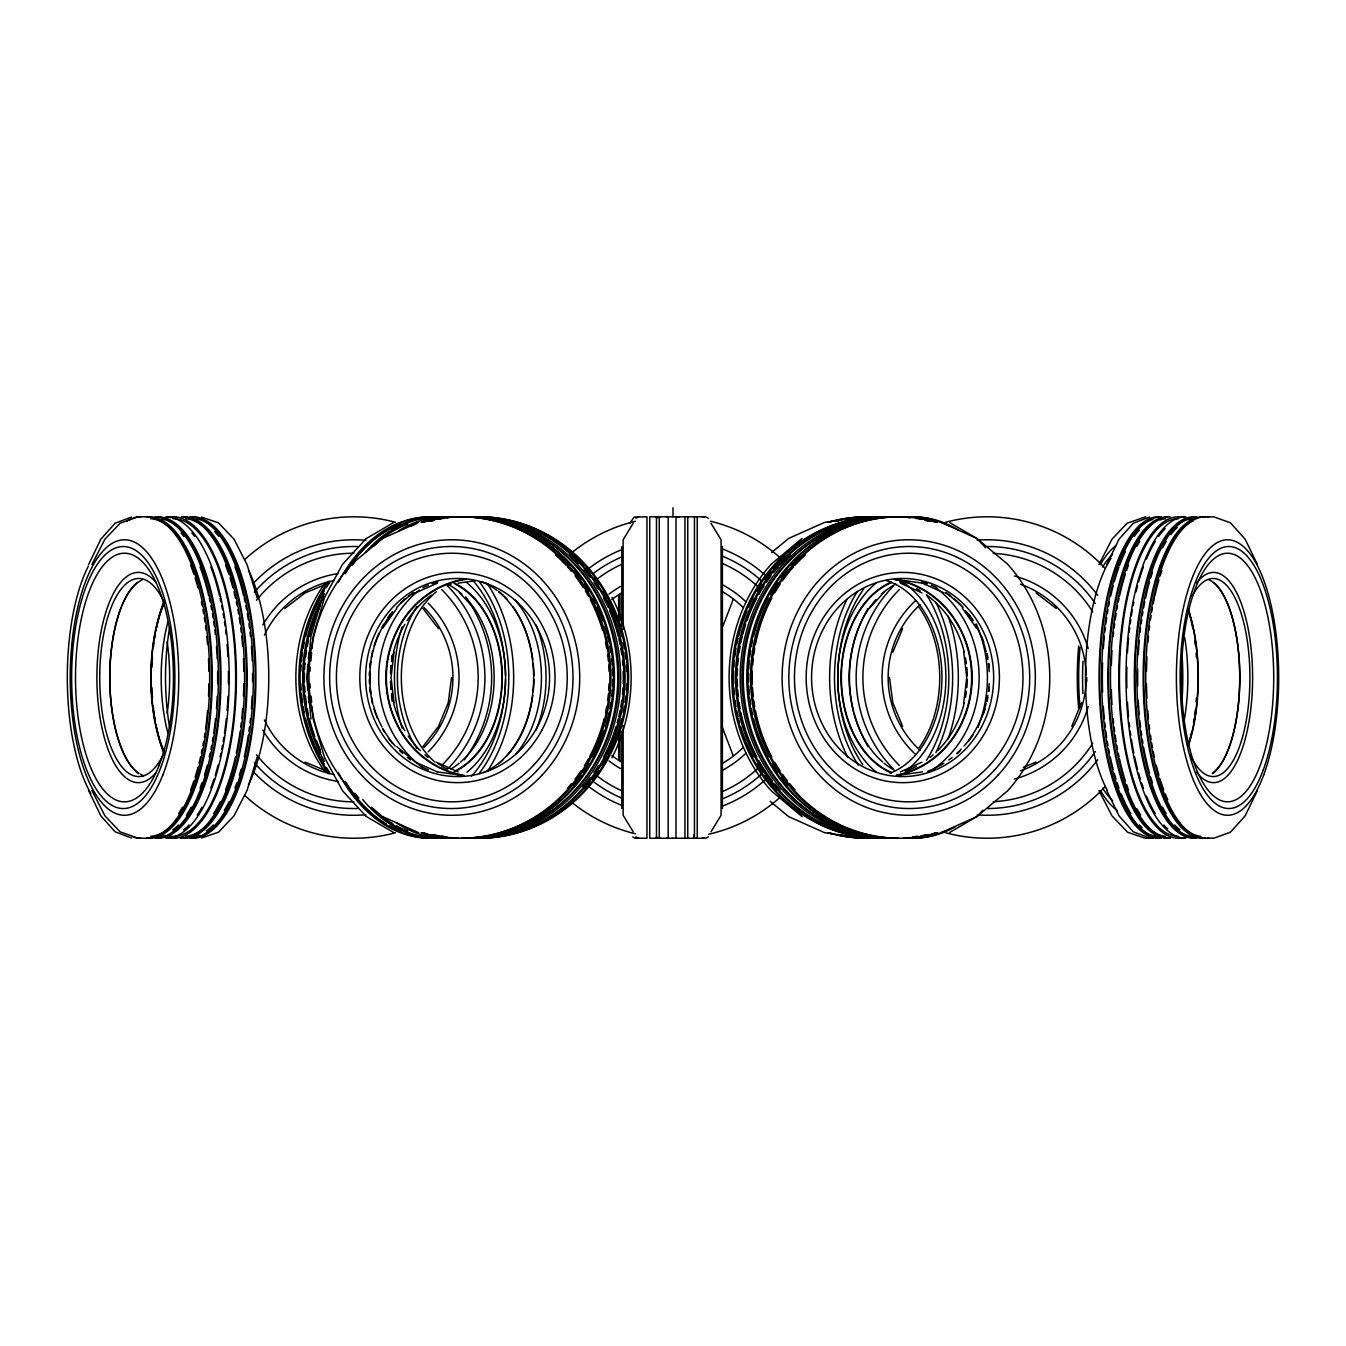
<?xml version="1.0" encoding="UTF-8"?>
<svg xmlns="http://www.w3.org/2000/svg" width="1346" height="1346" viewBox="0 0 1346 1346"><rect width="100%" height="100%" fill="white"/><g stroke="black" fill="none" stroke-linecap="round" stroke-linejoin="round"><path stroke-width="1.5" d="M309.916 671.317L310.303 667.179M310.876 660.987L311.649 652.709M312.036 648.57L313.181 636.17L324.47 597.624M963.719 702.864L966.781 677.526L963.719 652.171M394.109 652.171L391.013 677.526L394.109 702.864M451.566 677.526L448.235 702.797L438.476 726.352L422.947 746.593M322.249 597.624L310.976 636.17L307.124 677.526L310.976 718.882M257.136 757.192L247.159 790.186L233.985 815.895L218.439 832.232L201.58 837.986M611.993 757.748C637.499 707.828 637.499 647.224 611.993 597.288M722.836 626.311L733.267 599.222M892.835 652.238L902.594 628.683M1071.769 726.352L1081.528 702.797M88.432 564.849L100.866 539.14L115.184 523.19L131.487 517.066M1106.748 564.546L1119.048 539.14L1133.349 523.19L1149.669 517.066M1257.416 790.506L1245.134 815.895L1230.446 832.232L1213.89 838.171L1199.639 838.238A160.712 63.312 90 0 0 1205.141 837.616M91.932 564.546L104.971 539.14L120.147 523.19L137.376 517.066M1098.975 564.546L1112.015 539.14L1127.191 523.19L1145.698 516.814M630.046 523.274L634.05 517.066L646.955 516.814L646.955 838.238L634.723 838.171L632.738 836.859M324.554 597.439L342.557 564.26L366.011 538.821M633.175 523.274L623.148 539.78L623.148 629.406M711.025 831.778L721.069 815.272L721.069 539.78L711.025 523.274M635.884 518.193L638.576 516.814M708.333 836.859L705.624 838.238L672.882 838.238M324.453 583.996C286.328 638.004 286.328 717.048 324.453 771.039M771.393 564.058C715.012 626.378 715.012 728.674 771.393 790.977L802.115 816.652M351.676 564.058C294.757 626.142 294.757 728.893 351.676 790.977M382.432 628.565L396.885 608.274M869.566 608.072L883.952 592.459M977.28 816.231L982.799 810.242M771.527 563.924L802.115 538.4M351.811 563.924L382.701 538.4L418.673 522.349M771.712 552.432L788.706 538.4L824.677 522.349L863.543 516.814M284.814 608.459L305.054 592.93L328.609 583.171M366.314 538.551L393.671 522.534M949.603 832.518L976.977 816.484M900.289 771.931L921.96 762.173M941.14 832.703L976.759 816.652L1007.481 790.977C1063.862 728.674 1063.862 626.378 1007.481 564.058L976.759 538.4L941.14 522.349M415.561 592.879L437.45 583.121M1023.33 767.371L1036.016 762.105M1208.624 837.986L1207.345 838.238M703.891 837.986L702.494 838.238M899.347 775.195L922.582 771.864M457.943 583.171L475.542 580.681M138.655 516.814L149.389 516.814M1199.639 516.814L1213.89 516.881L1230.446 522.82L1245.134 539.14L1257.416 564.546M138.655 838.238L149.389 838.238M1153.404 838.238L1145.042 838.171L1127.561 832.232L1112.015 815.895L1098.975 790.506M702.494 516.814L704.463 517.352M638.576 838.238L635.884 836.859M1207.345 516.814L1208.624 517.066M899.347 579.84L922.582 583.171M437.198 771.864L460.669 775.195M863.543 838.238L824.677 832.703L788.706 816.652L770.164 801.324M201.58 517.066L218.439 522.82L233.985 539.14L247.159 564.849L257.136 597.86M137.376 837.986L120.147 831.862L104.971 815.895L91.932 790.506M1149.669 837.986L1133.349 831.862L1119.048 815.895L1106.748 790.506M131.487 837.986L115.184 831.862L100.866 815.895L88.584 790.506M305.054 762.105L328.609 771.864M436.306 762.173L458.195 771.931M437.45 771.931L415.561 762.173L396.767 746.626M382.701 816.652L418.673 832.703M922.313 583.121L943.983 592.879M900.289 583.121L921.96 592.879M949.603 522.534L976.977 538.551M437.5 763.3L440.849 765.268M366.314 816.484L393.671 832.518M1036.016 592.93L1056.257 608.459M977.28 538.821L985.558 547.788M459.339 592.459L473.725 608.072M366.011 816.231L342.557 790.775L324.554 757.613M422.947 608.459L438.476 628.683M962.44 608.274L976.742 628.565M708.333 518.193L705.624 516.814L676.012 516.814L676.012 838.238M633.175 831.778L623.148 815.272L623.148 725.629M902.594 726.352L892.835 702.797L889.504 677.526M722.095 726.79L733.267 755.813M324.47 757.411L313.181 718.882L312.036 706.465M309.916 683.718L310.303 687.856M311.077 696.134L311.649 702.343M722.398 546.493L722.398 808.542M697.245 516.814L697.245 838.238M694.452 516.814L694.452 838.238M694.115 834.587L694.115 838.238M687.756 516.814L687.756 838.238M684.963 516.814L684.963 838.238M673 507.762L673 516.847M659.254 516.814L659.254 838.238M656.461 516.814L656.461 838.238M621.818 546.493L621.818 625.84M621.818 731.181L621.818 808.542M620.001 594.377L620.001 621.112M620.001 731.854L620.001 760.658M618.672 595.302L618.672 617.932M618.672 737.103L618.672 759.733M886.089 580.53A99.049 70.042 -90 0 1 941.914 674.649A99.049 70.042 -90 0 1 890.043 773.193M903.587 582.65A105.123 74.333 -90 0 1 945.885 676.146A105.123 74.333 -90 0 1 905.336 771.174M926.452 594.663A124.303 87.894 -90 0 1 926.452 760.372M935.891 602.385A131.016 92.655 -90 0 1 935.891 752.65M948.106 616.081A137.746 97.4 -90 0 1 948.106 738.954M907.423 516.914A160.712 113.636 -90 0 1 949.603 526.185M946.087 830.549A160.712 113.636 -90 0 1 911.36 838.238M909.391 516.914A160.712 113.636 -90 0 1 958.537 530.072M955.088 826.982A160.712 113.636 -90 0 1 913.328 838.238M906.211 517.201A160.712 113.636 -90 0 1 910.182 517.688M908.197 837.616A160.712 113.636 -90 0 1 904.226 838.02M902.257 516.914A160.712 113.636 -90 0 0 894.383 516.914A160.712 113.636 -90 0 0 886.627 516.914A160.712 147.707 90 0 0 732.947 674.228A160.712 147.707 90 0 0 880.637 838.238M926.351 519.775A160.712 113.636 -90 0 1 930.221 520.936M928.303 834.705A160.712 113.636 -90 0 1 904.63 838.238M900.693 516.914A160.712 113.636 -90 0 1 922.431 518.799M936.025 832.753A160.712 113.636 -90 0 1 906.615 838.238M902.678 516.914A160.712 113.636 -90 0 1 936.025 522.282M894.097 769.996A99.049 70.042 -90 0 1 884.171 763.3M882.74 762.105A99.049 70.042 -90 0 1 875.893 599.66M881.344 594.175A99.049 70.042 -90 0 1 895.83 584.147M891.54 772.503A99.049 70.042 -90 0 1 841.385 677.526A99.049 70.042 -90 0 1 891.54 582.549M891.372 772.957A99.537 70.379 -90 0 1 840.981 677.526A99.537 70.379 -90 0 1 891.372 582.078M876.381 772.251A109.396 77.345 -90 0 1 876.381 582.784M862.651 764.545A125.262 88.567 -90 0 1 863.711 588.942M858.327 765.218A131.016 92.655 -90 0 1 857.251 591.533M847.728 757.175A136.787 96.727 -90 0 1 846.802 599.71M881.697 516.914A160.712 113.636 -90 0 0 873.823 516.914A160.712 149.221 90 0 0 853.364 517.554M883.683 516.914A160.712 113.636 -90 0 0 875.809 516.914A160.712 149.221 90 0 1 887.939 516.948M888.427 516.914A160.712 113.636 -90 0 0 880.553 516.914A160.712 149.221 -90 0 0 868.422 516.948M882.522 516.914A160.712 113.636 -90 0 1 890.396 516.914A160.712 147.707 90 0 0 736.683 674.228A160.712 147.707 90 0 0 884.372 838.238M888.848 516.914A160.712 113.636 -90 0 1 896.722 516.914M392.241 701.636A131.016 92.655 -90 0 1 391.535 695.63M391.047 689.589A131.016 92.655 -90 0 1 390.693 681.53M390.693 673.522A131.016 92.655 -90 0 1 391.047 665.462M391.535 659.422A131.016 92.655 -90 0 1 391.989 655.401M402.067 728.102A124.303 87.894 -90 0 1 402.067 626.95M536.078 624.965A105.123 74.333 -90 0 1 536.078 730.087M416.924 748.561A105.123 74.333 -90 0 1 416.924 606.491M514.677 599.66A99.049 70.042 -90 0 1 515.989 753.895M434.943 762.105A99.049 70.042 -90 0 1 436.356 591.735M429.963 838.238A160.712 113.636 -90 0 1 338.384 772.688M338.384 582.364A160.712 113.636 -90 0 1 433.9 516.914M400.889 830.97A158.862 112.324 -90 0 1 389.717 825.838M386.066 823.752A158.862 112.324 -90 0 1 344.997 781.42M344.997 573.615A158.862 112.324 -90 0 1 400.889 524.082M431.931 838.238A160.712 113.636 -90 0 1 345.232 781.42M345.232 573.632A160.712 113.636 -90 0 1 435.868 516.914M358.827 798.128A158.862 112.324 -90 0 1 354.974 793.231M352.501 565.202A158.862 112.324 -90 0 1 354.974 561.82M436.676 838.238A160.712 113.636 -90 0 1 362.713 799.541M365.422 552.331A160.712 113.636 -90 0 1 440.613 516.914A160.712 147.707 -90 0 1 452.727 516.948M407.602 830.97A158.862 112.324 -90 0 1 396.431 825.838M392.78 823.752A158.862 112.324 -90 0 1 373.212 808.593M373.212 546.442A158.862 112.324 -90 0 1 407.602 524.082M438.645 838.238A160.712 113.636 -90 0 1 371.58 807.264M373.01 546.325A160.712 113.636 -90 0 1 442.582 516.914M448.908 838.137A160.712 113.636 -90 0 1 396.363 822.793M398.063 531.148A160.712 113.636 -90 0 1 448.908 516.914M443.036 836.354A158.862 112.324 -90 0 1 439.133 836.169M435.212 835.782A158.862 112.324 -90 0 1 431.292 835.193M427.389 834.419A158.862 112.324 -90 0 1 423.519 833.443M410.294 526.421A158.862 112.324 -90 0 1 415.897 524.082M421.584 522.147A158.862 112.324 -90 0 1 425.437 521.087M429.34 520.212A158.862 112.324 -90 0 1 433.244 519.539M450.506 838.238A160.712 113.636 -90 0 1 421.096 832.753M421.096 522.282A160.712 113.636 -90 0 1 454.443 516.914M456.832 838.238A160.712 113.636 -90 0 1 441 836.674M437.063 835.782A160.712 113.636 -90 0 1 433.176 834.705M439.032 518.799A160.712 113.636 -90 0 1 460.769 516.914M458.801 838.238A160.712 113.636 -90 0 1 442.985 836.674M446.939 517.688A160.712 113.636 -90 0 1 462.738 516.914M481.733 581.842A99.049 70.042 -90 0 1 497.044 590.49M498.626 591.735A99.049 70.042 -90 0 1 533.167 689.169A99.049 70.042 -90 0 1 483.483 772.503M485.267 582.852A99.537 70.379 -90 0 1 488.749 584.601M498.727 591.331A99.537 70.379 -90 0 1 507.055 599.29M513.314 607.147A99.537 70.379 -90 0 1 531.115 649.681M531.519 651.767A99.537 70.379 -90 0 1 532.764 659.557M533.218 663.528A99.537 70.379 -90 0 1 533.908 675.541M533.908 679.511A99.537 70.379 -90 0 1 533.218 691.508M532.764 695.495A99.537 70.379 -90 0 1 507.055 755.762M502.983 759.968A99.537 70.379 -90 0 1 498.727 763.72M490.482 769.475A99.537 70.379 -90 0 1 487.016 771.359M453.669 582.852A99.537 70.379 -90 0 1 502.31 677.526A99.537 70.379 -90 0 1 453.669 772.183M455.234 584.147A99.049 70.042 -90 0 1 501.907 677.526A99.049 70.042 -90 0 1 455.234 770.905M449.194 585.039A99.049 70.042 -90 0 1 461.947 594.175M466.069 598.23A99.049 70.042 -90 0 1 460.534 762.105M459.121 763.3A99.049 70.042 -90 0 1 450.91 769.037M479.159 581.489A131.016 92.655 -90 0 1 479.159 773.546M472.968 580.513A125.262 88.567 -90 0 1 505.507 675.49M505.507 679.545A125.262 88.567 -90 0 1 471.571 776.12M466.911 582.784A109.396 77.345 -90 0 1 466.911 772.251M487.521 583.996A136.787 96.727 -90 0 1 487.521 771.056M459.609 516.914A160.712 113.636 -90 0 1 467.483 516.914M461.577 516.914A160.712 113.636 -90 0 1 469.451 516.914M465.581 596.901A137.746 137.746 0 0 1 464.387 759.767M365.86 814.751A137.746 137.746 0 0 1 253.721 772.066M253.721 582.969A137.746 137.746 0 0 1 365.86 540.301M447.932 586.301A131.016 131.016 0 0 1 447.932 768.751M357.885 808.492A131.016 131.016 0 0 1 254.411 762.795M254.411 592.257A131.016 131.016 0 0 1 357.885 546.56M441.774 589.632A124.303 124.303 0 0 1 441.774 765.42M353.88 801.829A124.303 124.303 0 0 1 256.531 754.803M256.531 600.232A124.303 124.303 0 0 1 353.88 553.223M428.213 603.193A105.123 105.123 0 0 1 428.213 751.842M338.216 781.454A105.123 105.123 0 0 1 262.857 730.087M262.857 624.965A105.123 105.123 0 0 1 338.216 573.581M423.923 607.483A99.049 99.049 0 0 1 423.923 747.568M334.044 774.573A99.049 99.049 0 0 1 264.405 720.009M264.405 635.043A99.049 99.049 0 0 1 334.044 580.479M395.488 832.753A160.712 160.712 0 0 1 244.77 795.503M244.77 559.532A160.712 160.712 0 0 1 395.488 522.282M448.672 838.02A160.712 113.636 -90 0 1 442.75 838.238M438.813 516.914A160.712 113.636 -90 0 1 446.687 516.914M467.247 516.914A160.712 113.636 90 0 0 459.373 516.914A160.712 147.707 -90 0 1 471.437 516.948M457.388 516.914A160.712 113.636 90 0 1 465.262 516.914M452.643 516.914A160.712 113.636 90 0 1 460.517 516.914M450.674 516.914A160.712 113.636 -90 0 1 458.549 516.914M452.222 516.914A160.712 113.636 90 0 0 444.348 516.914A160.712 147.707 -90 0 1 456.462 516.948M432.503 516.914A160.712 113.636 90 0 1 440.378 516.914M430.518 516.914A160.712 113.636 90 0 1 438.392 516.914M425.773 516.914A160.712 113.636 90 0 1 433.648 516.914M423.805 516.914A160.712 113.636 90 0 1 431.679 516.914M919.217 607.483A99.049 70.042 90 0 1 919.217 747.568M869.634 838.02A160.712 113.636 90 0 1 859.724 836.674M855.787 835.782A160.712 113.636 90 0 1 851.883 834.705M863.695 517.688A160.712 113.636 90 0 1 879.493 516.914M907.17 516.914A160.712 113.636 90 0 1 915.044 516.914M905.202 516.914A160.712 113.636 90 0 1 913.076 516.914M908.331 516.914A160.712 113.636 90 0 0 900.457 516.914A160.712 147.707 -90 0 0 746.811 674.228A160.712 147.707 -90 0 0 894.501 838.238M898.489 516.914A160.712 113.636 -90 0 1 906.363 516.914M892.162 516.914A160.712 113.636 90 0 1 900.037 516.914M880.301 516.914A160.712 113.636 90 0 1 888.175 516.914M886.206 516.914A160.712 113.636 90 0 0 878.332 516.914A160.712 149.221 90 0 1 890.429 516.948M865.663 517.688A160.712 113.636 90 0 1 869.634 517.201M873.588 516.914A160.712 113.636 90 0 1 881.462 516.914M328.289 773.664A160.712 147.707 -90 0 1 328.289 581.371M329.652 772.554A158.862 146.007 -90 0 1 326.304 767.472M324.184 764.006A158.862 146.007 -90 0 1 320.213 756.957M319.271 755.156A158.862 146.007 -90 0 1 305.626 718.629M304.263 712.623A158.862 146.007 -90 0 1 303.102 706.515M302.446 702.393A158.862 146.007 -90 0 1 301.454 694.099M301.1 689.943A158.862 146.007 -90 0 1 300.764 683.718M300.764 671.334A158.862 146.007 -90 0 1 301.1 665.092M301.454 660.936A158.862 146.007 -90 0 1 302.446 652.642M303.102 648.536A158.862 146.007 -90 0 1 304.263 642.429M305.626 636.406A158.862 146.007 -90 0 1 319.271 599.879M320.213 598.095A158.862 146.007 -90 0 1 324.184 591.045M326.304 587.579A158.862 146.007 -90 0 1 329.652 582.481M329.4 773.664A160.712 147.707 -90 0 1 329.4 581.371M441.69 516.948A160.712 147.707 -90 0 1 453.821 516.948M324.436 761.466A160.712 147.707 -90 0 1 324.436 593.586M320.331 749.688A158.862 146.007 -90 0 1 316.26 740.233M314.779 736.38A158.862 146.007 -90 0 1 309.361 718.629M308.436 714.642A158.862 146.007 -90 0 1 307.208 708.551M306.501 704.463A158.862 146.007 -90 0 1 305.407 696.185M305.004 692.029A158.862 146.007 -90 0 1 304.583 685.787M304.432 681.648A158.862 146.007 -90 0 1 304.432 673.404M304.583 669.248A158.862 146.007 -90 0 1 305.004 663.023M305.643 656.781A158.862 146.007 -90 0 1 306.501 650.589M307.208 646.484A158.862 146.007 -90 0 1 308.436 640.41M309.361 636.406A158.862 146.007 -90 0 1 320.331 605.364M320.785 752.38A160.712 147.707 -90 0 1 323.578 597.17M445.442 516.948A160.712 147.707 -90 0 1 457.556 516.948M309.126 702.679A160.712 147.707 -90 0 1 308.335 696.404M307.763 690.094A160.712 147.707 -90 0 1 307.763 664.958M308.335 658.648A160.712 147.707 -90 0 1 309.126 652.356M448.958 516.948A160.712 147.707 -90 0 1 461.089 516.948M452.037 516.948A160.712 147.707 -90 0 1 464.168 516.948M455.554 516.948A160.712 147.707 -90 0 1 467.685 516.948M456.664 516.948A160.712 147.707 -90 0 1 468.795 516.948M460.399 516.948A160.712 147.707 -90 0 1 472.53 516.948M146.361 516.814A160.712 63.312 -90 0 1 209.673 677.526A160.712 63.312 -90 0 1 146.361 838.238M190.61 565.202A158.862 62.572 -90 0 1 193.874 574.136M195.12 577.922A158.862 62.572 -90 0 1 197.997 587.781M201.395 601.881A158.862 62.572 -90 0 1 202.203 605.75M202.96 609.688A158.862 62.572 -90 0 1 203.667 613.692M204.34 617.747A158.862 62.572 -90 0 1 204.979 621.852M205.568 625.991A158.862 62.572 -90 0 1 206.089 630.147M206.813 636.406A158.862 62.572 -90 0 1 207.57 644.448M208.512 658.867A158.862 62.572 -90 0 1 208.899 671.334M208.899 683.718A158.862 62.572 -90 0 1 208.512 696.185M207.57 710.587A158.862 62.572 -90 0 1 205.568 729.061M204.979 733.2A158.862 62.572 -90 0 1 204.34 737.288M203.667 741.343A158.862 62.572 -90 0 1 202.96 745.348M202.203 749.285A158.862 62.572 -90 0 1 201.395 753.154M200.554 756.957A158.862 62.572 -90 0 1 199.073 763.182M197.997 767.27A158.862 62.572 -90 0 1 195.12 777.13M193.874 780.899A158.862 62.572 -90 0 1 190.61 789.85M182.568 807.095A158.862 62.572 -90 0 1 178.648 813.607M150.735 518.732A158.862 62.572 -90 0 1 211.507 677.526A158.862 62.572 -90 0 1 150.735 836.303M148.935 516.814A160.712 63.312 -90 0 1 212.247 677.526A160.712 63.312 -90 0 1 148.935 838.238M155.093 516.814A160.712 63.312 -90 0 1 218.405 677.526A160.712 63.312 -90 0 1 155.093 838.238M181.104 533.033A158.862 62.572 -90 0 1 183.796 536.347M200.016 566.918A158.862 62.572 -90 0 1 208.815 596.009M209.286 598.095A158.862 62.572 -90 0 1 210.127 601.881M210.918 605.75A158.862 62.572 -90 0 1 211.692 609.688M212.399 613.692A158.862 62.572 -90 0 1 213.072 617.747M213.711 621.852A158.862 62.572 -90 0 1 214.283 625.991M214.822 630.147A158.862 62.572 -90 0 1 215.31 634.319M216.47 646.484A158.862 62.572 -90 0 1 217.244 658.867M217.631 671.334A158.862 62.572 -90 0 1 217.631 683.718M217.244 696.185A158.862 62.572 -90 0 1 216.47 708.551M215.545 718.629A158.862 62.572 -90 0 1 213.711 733.2M213.072 737.288A158.862 62.572 -90 0 1 212.399 741.343M211.692 745.348A158.862 62.572 -90 0 1 210.918 749.285M210.127 753.154A158.862 62.572 -90 0 1 209.286 756.957M207.267 765.235A158.862 62.572 -90 0 1 204.441 775.195M201.984 782.749A158.862 62.572 -90 0 1 200.016 788.117M191.3 807.095A158.862 62.572 -90 0 1 186.387 815.087M178.345 824.997A158.862 62.572 -90 0 1 172.709 829.944M161.284 518.933A158.862 62.572 -90 0 1 219.92 661.357A158.862 62.572 -90 0 1 173.87 830.97M164.919 835.311A158.862 62.572 -90 0 1 159.467 836.303M157.667 516.814A160.712 63.312 -90 0 1 220.98 677.526A160.712 63.312 -90 0 1 157.667 838.238M165.878 516.814A160.712 63.312 -90 0 1 229.19 677.526A160.712 63.312 -90 0 1 165.878 838.238M191.889 533.033A158.862 62.572 -90 0 1 194.581 536.347M210.8 566.918A158.862 62.572 -90 0 1 219.6 596.009M220.071 598.095A158.862 62.572 -90 0 1 220.912 601.881M221.703 605.75A158.862 62.572 -90 0 1 222.477 609.688M223.184 613.692A158.862 62.572 -90 0 1 223.857 617.747M224.496 621.852A158.862 62.572 -90 0 1 225.085 625.991M225.606 630.147A158.862 62.572 -90 0 1 226.111 634.319M227.087 644.448A158.862 62.572 -90 0 1 227.928 656.781M228.416 671.334A158.862 62.572 -90 0 1 228.416 683.718M228.029 696.185A158.862 62.572 -90 0 1 227.087 710.587M226.33 718.629A158.862 62.572 -90 0 1 224.496 733.2M223.857 737.288A158.862 62.572 -90 0 1 223.184 741.343M222.477 745.348A158.862 62.572 -90 0 1 221.703 749.285M220.912 753.154A158.862 62.572 -90 0 1 220.071 756.957M218.052 765.235A158.862 62.572 -90 0 1 215.242 775.195M214.014 779.031A158.862 62.572 -90 0 1 210.8 788.117M202.085 807.095A158.862 62.572 -90 0 1 197.172 815.087M189.13 824.997A158.862 62.572 -90 0 1 183.493 829.944M173.079 518.664A158.862 62.572 -90 0 1 235.634 682.119A158.862 62.572 -90 0 1 169.445 836.118M167.577 517.419A160.712 63.312 90 0 1 236.391 677.526A160.712 63.312 90 0 1 167.577 837.616M181.289 516.814A160.712 63.312 -90 0 1 244.602 677.526A160.712 63.312 -90 0 1 181.289 838.238M225.539 565.202A158.862 62.572 -90 0 1 228.803 574.136M230.048 577.922A158.862 62.572 -90 0 1 232.925 587.781M233.985 591.87A158.862 62.572 -90 0 1 235.483 598.095M236.324 601.881A158.862 62.572 -90 0 1 237.115 605.75M237.872 609.688A158.862 62.572 -90 0 1 238.595 613.692M239.268 617.747A158.862 62.572 -90 0 1 240.194 623.905M240.766 628.06A158.862 62.572 -90 0 1 241.271 632.233M241.742 636.406A158.862 62.572 -90 0 1 242.667 646.484M243.441 658.867A158.862 62.572 -90 0 1 243.828 671.334M243.828 683.718A158.862 62.572 -90 0 1 243.441 696.185M242.667 708.551A158.862 62.572 -90 0 1 241.742 718.629M241.271 722.819A158.862 62.572 -90 0 1 240.766 726.991M240.194 731.13A158.862 62.572 -90 0 1 236.324 753.154M235.483 756.957A158.862 62.572 -90 0 1 225.539 789.85M220.307 801.711A158.862 62.572 -90 0 1 213.577 813.607M185.664 518.732A158.862 62.572 -90 0 1 246.436 677.526A158.862 62.572 -90 0 1 185.664 836.303M183.864 516.814A160.712 63.312 -90 0 1 247.142 682.17A160.712 63.312 -90 0 1 180.196 837.969M190.022 516.814A160.712 63.312 -90 0 1 253.334 677.526A160.712 63.312 -90 0 1 190.022 838.238M214.653 531.502A158.862 62.572 -90 0 1 218.708 536.347M234.944 566.918A158.862 62.572 -90 0 1 243.727 596.009M244.215 598.095A158.862 62.572 -90 0 1 245.056 601.881M245.847 605.75A158.862 62.572 -90 0 1 246.604 609.688M247.328 613.692A158.862 62.572 -90 0 1 248.32 619.799M248.926 623.905A158.862 62.572 -90 0 1 249.498 628.06M250.003 632.233A158.862 62.572 -90 0 1 250.474 636.406M251.399 646.484A158.862 62.572 -90 0 1 252.257 660.936M252.577 673.404A158.862 62.572 -90 0 1 252.577 681.648M252.173 696.185A158.862 62.572 -90 0 1 251.399 708.551M250.474 718.629A158.862 62.572 -90 0 1 250.003 722.819M249.498 726.991A158.862 62.572 -90 0 1 248.926 731.13M248.32 735.253A158.862 62.572 -90 0 1 244.215 756.957M241.102 769.273A158.862 62.572 -90 0 1 239.369 775.195M236.896 782.749A158.862 62.572 -90 0 1 234.944 788.117M229.039 801.711A158.862 62.572 -90 0 1 224.294 810.443M213.274 824.997A158.862 62.572 -90 0 1 206.224 830.97M196.213 518.933A158.862 62.572 -90 0 1 254.848 661.357A158.862 62.572 -90 0 1 208.781 830.97M199.847 835.311A158.862 62.572 -90 0 1 194.396 836.303M192.596 516.814A160.712 63.312 -90 0 1 255.908 677.526A160.712 63.312 -90 0 1 192.596 838.238M248.455 570.098A137.746 54.261 -90 0 1 248.455 784.937M163.842 753.39A99.049 39.017 -90 0 1 110.372 745.499A99.049 39.017 -90 0 1 110.372 609.536A99.049 39.017 -90 0 1 163.842 601.662M156.287 772.217A105.123 41.406 -90 0 1 96.895 677.526A105.123 41.406 -90 0 1 156.287 582.835M143.753 775.733A99.049 39.017 -90 0 1 140.388 774.219M138.739 773.193A99.049 39.017 -90 0 1 109.867 673.219A99.049 39.017 -90 0 1 142.053 579.975M138.789 773.664A99.537 39.202 -90 0 1 121.207 607.147M122.015 605.145A99.537 39.202 -90 0 1 137.393 582.397M164.162 751.489A99.049 39.017 -90 0 1 164.162 603.546M163.943 751.859A99.537 39.202 -90 0 1 163.943 603.193M167.88 733.015A99.049 39.017 -90 0 1 167.88 622.02M163.707 753.188A109.396 43.089 -90 0 1 155.9 724.434M155.177 720.413A109.396 43.089 -90 0 1 153.208 705.826M152.485 697.884A109.396 43.089 -90 0 1 151.93 687.705M151.93 667.33A109.396 43.089 -90 0 1 152.485 657.151M153.427 647.106A109.396 43.089 -90 0 1 153.949 642.917M154.538 638.744A109.396 43.089 -90 0 1 155.177 634.639M155.9 630.601A109.396 43.089 -90 0 1 163.707 601.864M169.747 728.102A124.303 48.961 -90 0 1 169.747 626.95M945.683 592.425A99.537 91.478 -90 0 1 950.697 595.975M953.927 598.566A99.537 91.478 -90 0 1 962.928 607.147M968.312 613.524A99.537 91.478 -90 0 1 973.192 620.456M981.655 636.658A99.537 91.478 -90 0 1 983.791 642.244M987.055 653.685A99.537 91.478 -90 0 1 987.863 657.588M988.822 663.528A99.537 91.478 -90 0 1 989.26 667.532M989.26 687.503A99.537 91.478 -90 0 1 988.822 691.508M987.863 697.464A99.537 91.478 -90 0 1 987.055 701.35M985.02 709.005A99.537 91.478 -90 0 1 983.118 714.676M979.232 723.795A99.537 91.478 -90 0 1 977.465 727.294M973.192 734.596A99.537 91.478 -90 0 1 968.312 741.511M960.068 750.883A99.537 91.478 -90 0 1 957.056 753.76M921.842 581.842A99.049 91.04 90 0 1 927.512 583.71M931.264 585.207A99.049 91.04 90 0 1 936.766 587.765M945.498 592.829A99.049 91.04 90 0 1 962.659 607.483M965.385 610.579A99.049 91.04 90 0 1 972.872 620.725M975.076 624.325A99.049 91.04 90 0 1 986.214 651.885M986.668 653.803A99.049 91.04 90 0 1 987.829 659.641M988.418 663.595A99.049 91.04 90 0 1 989.159 671.57M989.159 683.482A99.049 91.04 90 0 1 988.418 691.44M987.829 695.394A99.049 91.04 90 0 1 986.668 701.249M986.214 703.15A99.049 91.04 90 0 1 964.039 746.037M961.246 749.066A99.049 91.04 90 0 1 956.821 753.39M952.11 757.411A99.049 91.04 90 0 1 948.846 759.901M943.798 763.3A99.049 91.04 90 0 1 927.512 771.325M899.835 581.842A99.049 91.04 90 0 1 905.505 583.71M916.559 588.69A99.049 91.04 90 0 1 920.075 590.692M926.822 595.151A99.049 91.04 90 0 1 964.207 651.885M965.469 657.689A99.049 91.04 90 0 1 966.411 663.595M966.849 667.582A99.049 91.04 90 0 1 967.286 675.541M967.286 679.494A99.049 91.04 90 0 1 966.849 687.47M966.411 691.44A99.049 91.04 90 0 1 965.469 697.363M964.207 703.15A99.049 91.04 90 0 1 937.792 750.53M933.266 754.77A99.049 91.04 90 0 1 930.086 757.411M916.559 766.345A99.049 91.04 90 0 1 905.505 771.325M894.451 579.621A99.049 91.04 -90 0 1 971.627 676.432A99.049 91.04 -90 0 1 896.419 775.06M894.552 579.15A99.537 91.478 90 0 1 972.115 676.432A99.537 91.478 90 0 1 896.537 775.532M935.672 587.479A109.396 100.546 90 0 1 933.989 768.802M976.338 623.938A125.262 115.133 90 0 1 977.903 727.362M937.573 832.753A160.712 147.707 90 0 1 751.623 677.526A160.712 147.707 90 0 1 937.573 522.282M898.236 838.238A160.712 147.707 90 0 1 750.698 669.786A160.712 147.707 90 0 1 912.437 517.554M916.508 518.042A160.712 147.707 90 0 1 936.48 522.282M936.48 832.753A160.712 147.707 90 0 1 932.559 833.83M928.605 834.806A160.712 147.707 90 0 1 904.31 838.104M895.595 838.238A160.712 147.707 90 0 1 747.922 674.228A160.712 147.707 90 0 1 901.669 516.948M905.723 517.184A160.712 147.707 90 0 1 909.795 517.554M915.903 518.328A160.712 147.707 90 0 1 919.941 519.001M925.964 520.246A160.712 147.707 90 0 1 929.918 521.205M925.964 834.806A160.712 147.707 90 0 1 921.96 835.647M917.922 836.388A160.712 147.707 90 0 1 913.867 836.993M907.759 837.683A160.712 147.707 90 0 1 903.688 837.986M924.853 520.246A160.712 147.707 -90 0 1 928.824 521.205M916.828 836.388A160.712 147.707 -90 0 1 912.773 836.993M890.985 838.238A160.712 147.707 90 0 1 743.295 674.228A160.712 147.707 90 0 1 897.042 516.948M887.889 838.238A160.712 147.707 -90 0 1 740.216 674.228A160.712 147.707 -90 0 1 893.963 516.948M883.279 838.238A160.712 147.707 90 0 1 735.589 674.228A160.712 147.707 90 0 1 889.336 516.948M879.527 838.238A160.712 147.707 90 0 1 731.854 674.228A160.712 147.707 90 0 1 885.601 516.948M850.1 830.97A158.862 146.007 90 0 1 741.898 678.603A158.862 146.007 90 0 1 848.182 524.654M794.998 789.85A158.862 146.007 90 0 1 789.765 783.843M787.242 780.714A158.862 146.007 90 0 1 782.413 774.219M780.108 770.871A158.862 146.007 90 0 1 774.741 762.257M771.796 756.957A158.862 146.007 90 0 1 755.426 710.587M754.685 706.515A158.862 146.007 90 0 1 753.743 700.324M753.238 696.185A158.862 146.007 90 0 1 752.549 687.873M752.347 683.718A158.862 146.007 90 0 1 752.347 671.334M752.683 665.092A158.862 146.007 90 0 1 753.238 658.867M753.743 654.711A158.862 146.007 90 0 1 754.685 648.536M755.426 644.448A158.862 146.007 90 0 1 771.796 598.095M774.741 592.795A158.862 146.007 90 0 1 780.108 584.164M782.413 580.816A158.862 146.007 90 0 1 793.669 566.666M794.998 565.202A158.862 146.007 90 0 1 805.396 554.922M787.309 785.391A158.862 146.007 -90 0 1 781.05 777.517M777.5 772.554A158.862 146.007 -90 0 1 772.015 764.006M768.044 756.957A158.862 146.007 -90 0 1 753.474 718.629M752.532 714.642A158.862 146.007 -90 0 1 751.304 708.551M750.597 704.463A158.862 146.007 -90 0 1 749.739 698.254M749.285 694.099A158.862 146.007 -90 0 1 748.696 685.787M748.544 681.648A158.862 146.007 -90 0 1 748.544 673.404M748.696 669.248A158.862 146.007 -90 0 1 749.285 660.936M749.739 656.781A158.862 146.007 -90 0 1 750.597 650.589M751.304 646.484A158.862 146.007 -90 0 1 752.532 640.41M753.474 636.406A158.862 146.007 -90 0 1 768.044 598.095M769.996 594.545A158.862 146.007 -90 0 1 777.5 582.481M781.05 577.535A158.862 146.007 -90 0 1 787.309 569.661M791.263 565.202A158.862 146.007 -90 0 1 800.113 556.319M780.024 789.85A158.862 146.007 90 0 1 774.791 783.843M772.268 780.714A158.862 146.007 90 0 1 758.757 760.49M756.822 756.957A158.862 146.007 90 0 1 740.872 712.623M740.081 708.551A158.862 146.007 90 0 1 739.072 702.393M738.281 696.185A158.862 146.007 90 0 1 737.709 689.943M737.457 685.787A158.862 146.007 90 0 1 737.272 679.579M737.272 675.456A158.862 146.007 90 0 1 737.457 669.248M737.709 665.092A158.862 146.007 90 0 1 738.281 658.867M739.072 652.642A158.862 146.007 90 0 1 740.081 646.484M740.872 642.429A158.862 146.007 90 0 1 742.235 636.406M742.74 634.42A158.862 146.007 90 0 1 745.634 624.527M746.963 620.607A158.862 146.007 90 0 1 756.822 598.095M758.757 594.545A158.862 146.007 90 0 1 764.023 585.863M766.278 582.481A158.862 146.007 90 0 1 771.039 575.92M773.529 572.74A158.862 146.007 90 0 1 778.695 566.666M780.024 565.202A158.862 146.007 90 0 1 790.439 554.922M776.289 789.85A158.862 146.007 90 0 1 764.881 775.885M762.526 772.554A158.862 146.007 90 0 1 757.058 764.006M753.087 756.957A158.862 146.007 90 0 1 740.653 726.571M739.526 722.6A158.862 146.007 90 0 1 738.5 718.629M738.012 716.644A158.862 146.007 90 0 1 736.716 710.587M735.976 706.515A158.862 146.007 90 0 1 735.034 700.324M734.327 694.099A158.862 146.007 90 0 1 733.839 687.873M733.637 683.718A158.862 146.007 90 0 1 733.637 671.334M733.839 667.179A158.862 146.007 90 0 1 734.327 660.936M734.765 656.781A158.862 146.007 90 0 1 735.976 648.536M736.716 644.448A158.862 146.007 90 0 1 738.012 638.391M738.5 636.406A158.862 146.007 90 0 1 746.946 610.983M748.595 607.214A158.862 146.007 90 0 1 753.087 598.095M757.058 591.045A158.862 146.007 90 0 1 761.399 584.164M764.881 579.167A158.862 146.007 90 0 1 771.056 571.192M773.647 568.147A158.862 146.007 90 0 1 785.139 556.319M422.038 522.282A160.712 149.221 -90 0 1 609.873 677.526A160.712 149.221 -90 0 1 422.038 832.753M555.494 554.922A158.862 147.488 -90 0 1 565.993 565.202M567.339 566.666A158.862 147.488 -90 0 1 571.276 571.192M575.079 575.92A158.862 147.488 -90 0 1 583.272 587.579M585.426 591.045A158.862 147.488 -90 0 1 588.471 596.312M590.372 599.879A158.862 147.488 -90 0 1 602.571 630.45M605.549 642.429A158.862 147.488 -90 0 1 606.71 648.536M607.669 654.711A158.862 147.488 -90 0 1 608.392 660.936M608.745 665.092A158.862 147.488 -90 0 1 609.082 671.334M609.082 683.718A158.862 147.488 -90 0 1 608.745 689.943M608.392 694.099A158.862 147.488 -90 0 1 607.669 700.324M606.71 706.515A158.862 147.488 -90 0 1 605.549 712.623M604.169 718.629A158.862 147.488 -90 0 1 589.43 756.957M588.471 758.723A158.862 147.488 -90 0 1 584.366 765.739M581.035 770.871A158.862 147.488 -90 0 1 575.079 779.132M571.276 783.843A158.862 147.488 -90 0 1 567.339 788.386M447.36 517.554A160.712 149.221 -90 0 1 610.748 669.786A160.712 149.221 -90 0 1 461.695 838.238M455.571 838.104A160.712 149.221 -90 0 1 449.413 837.683M445.307 837.262A160.712 149.221 -90 0 1 431.04 834.806M427.035 833.83A160.712 149.221 -90 0 1 423.081 832.753M423.081 522.282A160.712 149.221 -90 0 1 433.059 519.808M437.114 519.001A160.712 149.221 -90 0 1 443.255 518.042M458.061 516.948A160.712 149.221 -90 0 1 613.372 674.228A160.712 149.221 -90 0 1 464.185 838.238M456.008 837.986A160.712 149.221 -90 0 1 451.903 837.683M445.745 836.993A160.712 149.221 -90 0 1 441.639 836.388M437.568 835.647A160.712 149.221 -90 0 1 433.53 834.806M429.525 521.205A160.712 149.221 -90 0 1 433.53 520.246M439.604 519.001A160.712 149.221 -90 0 1 443.692 518.328M559.011 554.922A158.862 147.488 -90 0 1 569.526 565.202M574.809 571.192A158.862 147.488 -90 0 1 581.051 579.167M584.568 584.164A158.862 147.488 -90 0 1 588.942 591.045M592.963 598.095A158.862 147.488 -90 0 1 595.74 603.513M597.489 607.214A158.862 147.488 -90 0 1 602.941 620.607M604.909 626.496A158.862 147.488 -90 0 1 607.197 634.42M607.702 636.406A158.862 147.488 -90 0 1 609.082 642.429M609.873 646.484A158.862 147.488 -90 0 1 610.899 652.642M611.707 658.867A158.862 147.488 -90 0 1 612.262 665.092M612.514 669.248A158.862 147.488 -90 0 1 612.716 675.456M612.716 679.579A158.862 147.488 -90 0 1 612.514 685.787M612.262 689.943A158.862 147.488 -90 0 1 611.707 696.185M610.899 702.393A158.862 147.488 -90 0 1 609.873 708.551M609.082 712.623A158.862 147.488 -90 0 1 605.515 726.571M604.27 730.508A158.862 147.488 -90 0 1 592.963 756.957M588.942 764.006A158.862 147.488 -90 0 1 583.407 772.554M581.051 775.885A158.862 147.488 -90 0 1 573.514 785.391M459.104 516.948A160.712 149.221 -90 0 1 614.415 674.228A160.712 149.221 -90 0 1 465.228 838.238M446.771 836.993A160.712 149.221 -90 0 1 442.683 836.388M430.569 521.205A160.712 149.221 -90 0 1 434.556 520.246M462.418 516.948A160.712 149.221 -90 0 1 617.73 674.228A160.712 149.221 -90 0 1 468.543 838.238M511.564 524.654A158.862 147.488 -90 0 1 618.655 667.666A158.862 147.488 -90 0 1 528.843 823.853M525.058 825.519A158.862 147.488 -90 0 1 509.629 830.97M465.329 516.948A160.712 149.221 -90 0 1 620.641 674.228A160.712 149.221 -90 0 1 471.453 838.238M468.644 516.948A160.712 149.221 -90 0 1 623.955 674.228A160.712 149.221 -90 0 1 474.768 838.238M569.594 554.922A158.862 147.488 -90 0 1 578.679 563.671M584.097 569.661A158.862 147.488 -90 0 1 590.423 577.535M593.99 582.481A158.862 147.488 -90 0 1 598.465 589.296M603.546 598.095A158.862 147.488 -90 0 1 608.072 607.214M609.738 610.983A158.862 147.488 -90 0 1 618.285 636.406M618.756 638.391A158.862 147.488 -90 0 1 620.069 644.448M620.826 648.536A158.862 147.488 -90 0 1 621.785 654.711M622.491 660.936A158.862 147.488 -90 0 1 622.861 665.092M623.198 671.334A158.862 147.488 -90 0 1 623.198 683.718M622.996 687.873A158.862 147.488 -90 0 1 622.491 694.099M621.785 700.324A158.862 147.488 -90 0 1 620.826 706.515M620.069 710.587A158.862 147.488 -90 0 1 618.756 716.644M618.285 718.629A158.862 147.488 -90 0 1 617.242 722.6M616.098 726.571A158.862 147.488 -90 0 1 603.546 756.957M598.465 765.739A158.862 147.488 -90 0 1 593.99 772.554M590.423 777.517A158.862 147.488 -90 0 1 582.784 786.888M469.687 516.948A160.712 149.221 -90 0 1 624.998 674.228A160.712 149.221 -90 0 1 475.811 838.238M472.177 516.948A160.712 149.221 -90 0 1 627.488 674.228A160.712 149.221 -90 0 1 478.301 838.238M573.127 554.922A158.862 147.488 -90 0 1 583.626 565.202M586.301 568.147A158.862 147.488 -90 0 1 590.204 572.74M593.956 577.535A158.862 147.488 -90 0 1 598.684 584.164M603.058 591.045A158.862 147.488 -90 0 1 607.08 598.095M608.022 599.879A158.862 147.488 -90 0 1 621.802 636.406M623.181 642.429A158.862 147.488 -90 0 1 624.359 648.536M625.015 652.642A158.862 147.488 -90 0 1 625.806 658.867M626.378 665.092A158.862 147.488 -90 0 1 626.714 671.334M626.714 683.718A158.862 147.488 -90 0 1 626.378 689.943M625.806 696.185A158.862 147.488 -90 0 1 625.015 702.393M624.359 706.515A158.862 147.488 -90 0 1 623.181 712.623M621.802 718.629A158.862 147.488 -90 0 1 608.022 755.156M607.08 756.957A158.862 147.488 -90 0 1 601.999 765.739M598.684 770.871A158.862 147.488 -90 0 1 592.711 779.132M590.204 782.295A158.862 147.488 -90 0 1 584.972 788.386M473.22 516.948A160.712 149.221 -90 0 1 628.532 674.228A160.712 149.221 -90 0 1 479.344 838.238M464.336 775.414A99.049 91.965 -90 0 1 386.369 676.432A99.049 91.965 -90 0 1 466.339 579.318M464.235 775.885A99.537 92.42 -90 0 1 385.898 676.432A99.537 92.42 -90 0 1 466.238 578.847M447.225 769.037A99.049 91.965 -90 0 1 441.724 766.345M428.045 757.411A99.049 91.965 -90 0 1 424.848 754.77M420.272 750.53A99.049 91.965 -90 0 1 408.242 736.077M404.843 730.727A99.049 91.965 -90 0 1 393.587 703.15M393.116 701.249A99.049 91.965 -90 0 1 391.636 693.426M391.114 689.455A99.049 91.965 -90 0 1 390.525 681.48M390.525 673.555A99.049 91.965 -90 0 1 391.114 665.58M391.636 661.609A99.049 91.965 -90 0 1 393.116 653.803M393.587 651.885A99.049 91.965 -90 0 1 404.843 624.325M407.064 620.725A99.049 91.965 -90 0 1 431.343 595.151M447.225 586.015A99.049 91.965 -90 0 1 450.977 584.433M428.348 769.845A99.049 91.965 -90 0 1 420.962 766.345M410.597 759.901A99.049 91.965 -90 0 1 407.3 757.411M402.538 753.39A99.049 91.965 -90 0 1 399.51 750.53M395.236 746.037A99.049 91.965 -90 0 1 383.038 728.893M382.012 727.042A99.049 91.965 -90 0 1 373.33 705.068M372.825 703.15A99.049 91.965 -90 0 1 371.563 697.363M370.89 693.426A99.049 91.965 -90 0 1 370.167 687.47M369.864 683.482A99.049 91.965 -90 0 1 369.864 671.57M370.167 667.582A99.049 91.965 -90 0 1 370.89 661.609M371.563 657.689A99.049 91.965 -90 0 1 392.544 612.194M396.633 607.483A99.049 91.965 -90 0 1 413.962 592.829M422.779 587.765A99.049 91.965 -90 0 1 428.348 585.207M432.133 583.71A99.049 91.965 -90 0 1 437.854 581.842M422.56 767.557A109.396 101.573 -90 0 1 419.229 590.07M392.544 743.547A99.537 92.42 -90 0 1 388.96 738.904M384.586 732.375A99.537 92.42 -90 0 1 382.601 728.994M377.435 718.394A99.537 92.42 -90 0 1 374.037 709.005M370.486 693.51A99.537 92.42 -90 0 1 369.965 689.505M369.46 683.499A99.537 92.42 -90 0 1 369.309 679.511M369.309 675.541A99.537 92.42 -90 0 1 369.46 671.536M369.965 665.53A99.537 92.42 -90 0 1 370.486 661.542M374.037 646.03A99.537 92.42 -90 0 1 379.034 633.024M381.675 627.758A99.537 92.42 -90 0 1 383.576 624.342M387.816 617.73A99.537 92.42 -90 0 1 392.544 611.505M400.755 602.705A99.537 92.42 -90 0 1 405.449 598.566M408.713 595.975A99.537 92.42 -90 0 1 413.777 592.425M372.506 704.008A125.262 116.311 -90 0 1 372.506 651.043M1213.722 582.397A99.537 36.965 -90 0 1 1239.801 679.377A99.537 36.965 -90 0 1 1212.41 773.664M1208.691 579.689A99.049 36.779 90 0 1 1239.666 672.344A99.049 36.779 90 0 1 1212.443 773.193M1192.034 596.379A99.049 36.779 90 0 1 1241.079 613.137A99.049 36.779 90 0 1 1239.632 746.206A99.049 36.779 90 0 1 1190.318 755.207M1196.628 582.835A105.123 39.034 -90 0 1 1252.604 677.526A105.123 39.034 -90 0 1 1196.628 772.217M1182.04 655.233A124.303 46.168 90 0 1 1182.04 699.802M1184.716 637.617A99.049 36.779 90 0 1 1184.379 719.403M1187.862 609.149A99.049 36.779 -90 0 1 1187.862 745.886M1188.081 608.829A99.537 36.965 90 0 1 1188.081 746.222M1188.165 609.048A109.396 40.632 90 0 1 1191.664 622.828M1192.068 624.729A109.396 40.632 90 0 1 1192.825 628.616M1194.743 640.831A109.396 40.632 90 0 1 1195.265 645.003M1196.089 653.147A109.396 40.632 90 0 1 1196.392 657.151M1196.392 697.884A109.396 40.632 90 0 1 1196.089 701.889M1195.265 710.032A109.396 40.632 90 0 1 1194.743 714.221M1194.171 718.36A109.396 40.632 90 0 1 1193.515 722.432M1191.664 732.224A109.396 40.632 90 0 1 1188.165 746.004M1182.343 837.885A160.712 59.678 -90 0 1 1118.778 674.884A160.712 59.678 -90 0 1 1184.295 517.587M1205.427 838.238A160.712 59.678 90 0 1 1145.749 677.526A160.712 59.678 90 0 1 1205.427 516.814M1200.918 836.287A158.862 58.988 90 0 1 1143.982 687.941A158.862 58.988 90 0 1 1193.229 520.801M1202.836 838.238A160.712 59.678 90 0 1 1143.158 677.526A160.712 59.678 90 0 1 1202.836 516.814M1196.611 838.238A160.712 59.678 90 0 1 1136.933 677.526A160.712 59.678 90 0 1 1196.611 516.814M1192.102 836.287A158.862 58.988 -90 0 1 1135.031 677.526A158.862 58.988 -90 0 1 1192.102 518.748M1194.02 838.238A160.712 59.678 -90 0 1 1134.342 677.526A160.712 59.678 -90 0 1 1194.02 516.814M1185.725 838.238A160.712 59.678 90 0 1 1126.03 677.526A160.712 59.678 90 0 1 1185.725 516.814M1178.457 836.371A158.862 58.988 90 0 1 1119.468 677.526A158.862 58.988 90 0 1 1178.457 518.664M1170.162 838.238A160.712 59.678 90 0 1 1110.467 677.526A160.712 59.678 90 0 1 1170.162 516.814M1165.653 836.287A158.862 58.988 90 0 1 1108.953 695.697A158.862 58.988 90 0 1 1152.294 524.082M1159.865 520.027A158.862 58.988 90 0 1 1165.653 518.748M1167.554 838.238A160.712 59.678 90 0 1 1107.876 677.526A160.712 59.678 90 0 1 1167.554 516.814M1161.329 838.238A160.712 59.678 90 0 1 1101.651 677.526A160.712 59.678 90 0 1 1161.329 516.814M1156.82 836.287A158.862 58.988 90 0 1 1099.783 682.725A158.862 58.988 90 0 1 1152.967 519.421M1158.738 838.238A160.712 59.678 90 0 1 1099.059 677.526A160.712 59.678 90 0 1 1158.738 516.814M1180.005 829.944A158.862 58.988 90 0 1 1174.688 824.997M1166.174 813.607A158.862 58.988 90 0 1 1162.49 807.095M1152.428 782.749A158.862 58.988 90 0 1 1150.662 777.13M1149.534 773.243A158.862 58.988 90 0 1 1143.629 747.333M1142.922 743.362A158.862 58.988 90 0 1 1142.266 739.324M1141.66 735.253A158.862 58.988 90 0 1 1141.088 731.13M1140.55 726.991A158.862 58.988 90 0 1 1139.843 720.733M1139.254 714.642A158.862 58.988 90 0 1 1138.228 700.324M1137.707 685.787A158.862 58.988 90 0 1 1137.707 669.248M1138.228 654.711A158.862 58.988 90 0 1 1139.254 640.41M1140.062 632.233A158.862 58.988 90 0 1 1140.55 628.06M1141.088 623.905A158.862 58.988 90 0 1 1141.66 619.799M1142.266 615.711A158.862 58.988 90 0 1 1142.922 611.69M1143.629 607.719A158.862 58.988 90 0 1 1144.739 601.881M1145.53 598.095A158.862 58.988 90 0 1 1149.534 581.792M1150.662 577.922A158.862 58.988 90 0 1 1152.428 572.286M1162.49 547.94A158.862 58.988 90 0 1 1166.174 541.445M1170.818 534.648A158.862 58.988 90 0 1 1177.329 527.396M1167.773 828.85A158.862 58.988 90 0 1 1163.802 824.997M1155.289 813.607A158.862 58.988 90 0 1 1146.405 795.94M1143.377 788.117A158.862 58.988 90 0 1 1141.526 782.749M1140.348 779.031A158.862 58.988 90 0 1 1138.632 773.243M1137.555 769.273A158.862 58.988 90 0 1 1134.628 756.957M1133.837 753.154A158.862 58.988 90 0 1 1131.38 739.324M1130.758 735.253A158.862 58.988 90 0 1 1130.186 731.13M1129.664 726.991A158.862 58.988 90 0 1 1129.176 722.819M1128.537 716.644A158.862 58.988 90 0 1 1127.46 702.393M1126.854 687.873A158.862 58.988 90 0 1 1126.854 667.179M1127.46 652.642A158.862 58.988 90 0 1 1128.537 638.391M1129.176 632.233A158.862 58.988 90 0 1 1129.664 628.06M1130.186 623.905A158.862 58.988 90 0 1 1130.758 619.799M1131.38 615.711A158.862 58.988 90 0 1 1132.373 609.688M1133.096 605.75A158.862 58.988 90 0 1 1133.837 601.881M1136.041 591.87A158.862 58.988 90 0 1 1137.555 585.762M1138.632 581.792A158.862 58.988 90 0 1 1143.377 566.918M1146.405 559.112A158.862 58.988 90 0 1 1155.289 541.445M1158.67 536.347A158.862 58.988 90 0 1 1165.114 528.675M1142.047 827.655A158.862 58.988 90 0 1 1139.406 824.997M1130.892 813.607A158.862 58.988 90 0 1 1121.201 793.938M1118.98 788.117A158.862 58.988 90 0 1 1117.146 782.749M1115.952 779.031A158.862 58.988 90 0 1 1114.252 773.243M1113.176 769.273A158.862 58.988 90 0 1 1110.248 756.957M1109.457 753.154A158.862 58.988 90 0 1 1108.7 749.285M1107.994 745.348A158.862 58.988 90 0 1 1107.321 741.343M1106.681 737.288A158.862 58.988 90 0 1 1105.806 731.13M1105.268 726.991A158.862 58.988 90 0 1 1104.797 722.819M1104.359 718.629A158.862 58.988 90 0 1 1103.333 706.515M1102.593 692.029A158.862 58.988 90 0 1 1102.593 663.023M1103.333 648.536A158.862 58.988 90 0 1 1104.359 636.406M1104.797 632.233A158.862 58.988 90 0 1 1105.268 628.06M1105.806 623.905A158.862 58.988 90 0 1 1106.681 617.747M1107.321 613.692A158.862 58.988 90 0 1 1107.994 609.688M1108.7 605.75A158.862 58.988 90 0 1 1109.457 601.881M1110.702 596.009A158.862 58.988 90 0 1 1113.176 585.762M1114.252 581.792A158.862 58.988 90 0 1 1118.98 566.918M1119.62 565.202A158.862 58.988 90 0 1 1125.424 551.49M1134.291 536.347A158.862 58.988 90 0 1 1139.406 530.038M1107.304 790.371A137.746 51.148 90 0 1 1111.056 558.237M1167.79 799.827A158.862 58.988 90 0 1 1165.3 793.938M1163.718 789.85A158.862 58.988 90 0 1 1160.05 779.031M1158.906 775.195A158.862 58.988 90 0 1 1156.248 765.235M1154.346 756.957A158.862 58.988 90 0 1 1153.186 751.236M1152.445 747.333A158.862 58.988 90 0 1 1151.739 743.362M1151.082 739.324A158.862 58.988 90 0 1 1150.477 735.253M1149.635 729.061A158.862 58.988 90 0 1 1149.131 724.905M1148.458 718.629A158.862 58.988 90 0 1 1147.734 710.587M1146.943 698.254A158.862 58.988 90 0 1 1146.489 683.718M1146.489 671.334A158.862 58.988 90 0 1 1146.943 656.781M1147.902 642.429A158.862 58.988 90 0 1 1148.458 636.406M1149.131 630.147A158.862 58.988 90 0 1 1149.635 625.991M1150.477 619.799A158.862 58.988 90 0 1 1151.082 615.711M1151.739 611.69A158.862 58.988 90 0 1 1152.445 607.719M1153.186 603.816A158.862 58.988 90 0 1 1154.346 598.095M1154.801 596.009A158.862 58.988 90 0 1 1158.906 579.84M1160.05 576.021A158.862 58.988 90 0 1 1161.85 570.468M1140.651 815.087A158.862 58.988 90 0 1 1136.933 808.795M1128.436 789.85A158.862 58.988 90 0 1 1126.568 784.567M1125.357 780.899A158.862 58.988 90 0 1 1119.519 759.043M1119.064 756.957A158.862 58.988 90 0 1 1118.274 753.154M1117.533 749.285A158.862 58.988 90 0 1 1116.81 745.348M1116.137 741.343A158.862 58.988 90 0 1 1115.195 735.253M1114.623 731.13A158.862 58.988 90 0 1 1114.101 726.991M1113.613 722.819A158.862 58.988 90 0 1 1113.176 718.629M1112.015 704.463A158.862 58.988 90 0 1 1111.342 689.943M1111.342 665.092A158.862 58.988 90 0 1 1112.015 650.589M1113.176 636.406A158.862 58.988 90 0 1 1113.613 632.233M1114.101 628.06A158.862 58.988 90 0 1 1114.623 623.905M1115.195 619.799A158.862 58.988 90 0 1 1116.137 613.692M1116.81 609.688A158.862 58.988 90 0 1 1117.533 605.75M1118.274 601.881A158.862 58.988 90 0 1 1119.064 598.095M1119.519 596.009A158.862 58.988 90 0 1 1125.357 574.136M1126.568 570.468A158.862 58.988 90 0 1 1128.436 565.202M1136.933 546.24A158.862 58.988 90 0 1 1139.709 541.445M1086.76 681.53A131.016 48.658 90 0 1 1086.727 677.526M1086.239 677.526A99.049 99.049 0 0 1 1020.419 770.837M920.008 750.311A99.049 99.049 0 0 1 920.008 604.741M1020.419 584.214A99.049 99.049 0 0 1 1086.222 675.541M1088.191 706.6A105.123 105.123 0 0 1 1014.396 779.048M915.667 754.551A105.123 105.123 0 0 1 915.667 600.484M1014.396 575.987A105.123 105.123 0 0 1 1088.191 648.436M1092.75 743.143A124.303 124.303 0 0 1 993.247 801.678M899.296 765.42A124.303 124.303 0 0 1 899.296 589.632M993.247 553.374A124.303 124.303 0 0 1 1092.75 611.908M1095.291 751.539A131.016 131.016 0 0 1 987.19 808.542M893.138 768.751A131.016 131.016 0 0 1 893.138 586.301M987.19 546.493A131.016 131.016 0 0 1 1095.291 603.496M1097.68 759.767A137.746 137.746 0 0 1 977.213 814.902M867.884 746.391A137.746 137.746 0 0 1 854.138 713.178M853.633 711.26A137.746 137.746 0 0 1 867.884 608.644M977.213 540.133A137.746 137.746 0 0 1 1097.68 595.269M1105.167 786.636A160.712 160.712 0 0 1 945.582 832.753M945.582 522.282A160.712 160.712 0 0 1 1105.167 568.399M1117.483 810.578A137.746 54.261 90 0 1 1100.405 790.371M1078.701 709.09A137.746 54.261 90 0 1 1078.701 645.945M1100.405 564.664A137.746 54.261 90 0 1 1116.12 545.433M1112.654 800.651A131.016 51.619 90 0 1 1102.576 788.049M1080.047 707.542A131.016 51.619 90 0 1 1080.047 647.493M1102.576 567.003A131.016 51.619 90 0 1 1112.654 554.384M1181.822 669.5A131.016 51.619 90 0 1 1181.855 683.532M1082.975 693.745A124.303 48.961 90 0 1 1082.975 661.29M1180.122 516.814A160.712 63.312 90 0 1 1183.773 517.083M1185.624 837.616A160.712 63.312 90 0 1 1180.122 838.238M1170.212 837.616A160.712 63.312 90 0 1 1164.711 838.238M863.055 837.986A160.712 149.221 90 0 1 858.933 837.683M852.775 836.993A160.712 149.221 90 0 1 848.687 836.388M836.556 521.205A160.712 149.221 90 0 1 840.56 520.246M846.634 519.001A160.712 149.221 90 0 1 850.722 518.328M865.108 516.948A160.712 149.221 90 0 1 877.356 516.948M862.012 837.986A160.712 149.221 90 0 1 857.907 837.683M851.732 836.993A160.712 149.221 90 0 1 847.644 836.388M843.572 835.647A160.712 149.221 90 0 1 839.534 834.806M835.53 521.205A160.712 149.221 90 0 1 839.534 520.246M845.608 519.001A160.712 149.221 90 0 1 849.696 518.328M855.854 517.554A160.712 149.221 90 0 1 859.959 517.184M864.065 516.948A160.712 149.221 90 0 1 876.313 516.948M861.575 838.104A160.712 149.221 90 0 1 837.027 834.806M833.039 833.83A160.712 149.221 90 0 1 829.086 832.753M829.086 522.282A160.712 149.221 90 0 1 849.242 518.042M866.656 838.238A160.712 149.221 90 0 1 828.042 832.753M828.042 522.282A160.712 149.221 90 0 1 872.78 516.948M879.207 516.948A160.712 149.221 90 0 1 891.456 516.948M874.648 516.948A160.712 149.221 -90 0 1 886.896 516.948M871.333 516.948A160.712 149.221 90 0 1 883.582 516.948M764.595 780.394A137.746 137.746 0 0 1 721.978 806.271M622.155 805.547A137.746 137.746 0 0 1 589.144 786.804M589.144 568.248A137.746 137.746 0 0 1 622.155 549.505M721.978 548.764A137.746 137.746 0 0 1 764.595 574.641M761.298 774.32A131.016 131.016 0 0 1 722.196 798.952M621.919 798.178A131.016 131.016 0 0 1 594.04 782.093M594.04 572.959A131.016 131.016 0 0 1 621.919 556.857M722.196 556.083A131.016 131.016 0 0 1 761.298 580.715M758 768.23A124.303 124.303 0 0 1 722.449 791.566M621.684 790.741A124.303 124.303 0 0 1 597.338 776.137M597.338 578.915A124.303 124.303 0 0 1 621.684 564.311M722.449 563.486A124.303 124.303 0 0 1 758 586.822M745.936 753.222A105.123 105.123 0 0 1 722.146 770.45M620.439 768.549A105.123 105.123 0 0 1 609.015 760.911M609.015 594.124A105.123 105.123 0 0 1 620.439 586.486M722.146 584.601A105.123 105.123 0 0 1 745.936 601.83M743.042 747.568A99.049 99.049 0 0 1 722.533 763.3M621.768 762.29A99.049 99.049 0 0 1 611.908 755.493M611.908 599.559A99.049 99.049 0 0 1 621.768 592.745M722.533 591.735A99.049 99.049 0 0 1 743.042 607.483M780.562 796.916A160.712 160.712 0 0 1 708.518 834.268M673 838.238A160.712 160.712 0 0 1 666.741 838.104M660.432 837.734A160.712 160.712 0 0 1 656.225 837.347M635.447 833.78A160.712 160.712 0 0 1 571.848 802.401M573.497 551.322A160.712 160.712 0 0 1 635.447 521.255M656.225 517.688A160.712 160.712 0 0 1 660.432 517.301M666.741 516.931A160.712 160.712 0 0 1 679.259 516.931M710.553 521.255A160.712 160.712 0 0 1 778.998 556.722M90.99 793.719A137.746 51.148 -90 0 1 88.213 566.43M140.573 838.238A160.712 59.678 -90 0 1 132.783 836.859M126.995 521.02A160.712 59.678 -90 0 1 140.573 516.814M175.838 838.238A160.712 59.678 -90 0 1 171.952 837.885M170 517.587A160.712 59.678 -90 0 1 175.838 516.814M184.671 838.238A160.712 59.678 -90 0 1 180.785 837.885M167.156 641.638A99.049 36.779 -90 0 1 167.156 713.414M668.188 516.814L649.748 516.814L649.748 838.238L668.188 838.238L668.188 516.814M159.097 765.42A124.303 48.961 -90 0 0 137.157 557.463A124.303 48.961 -90 0 0 77.176 709.695A124.303 48.961 -90 0 0 159.097 765.42M78.556 612.009A131.016 51.619 90 0 0 123.26 808.542A131.016 51.619 90 0 0 167.947 612.009A131.016 51.619 90 0 0 78.556 612.009M162.849 774.926A137.746 54.261 -90 0 0 138.52 544.474A137.746 54.261 -90 0 0 72.061 713.178A137.746 54.261 -90 0 0 162.849 774.926M823.769 627.993A99.049 91.04 90 0 0 902.611 776.575A99.049 91.04 90 0 0 981.453 627.993A99.049 91.04 90 0 0 823.769 627.993M986.467 730.087A105.123 96.609 -90 0 0 902.796 572.403A105.123 96.609 -90 0 0 819.125 730.087A105.123 96.609 -90 0 0 986.467 730.087M989.512 765.42A124.303 114.242 -90 0 0 938.297 557.463A124.303 114.242 -90 0 0 798.363 709.695A124.303 114.242 -90 0 0 989.512 765.42M994.408 770.164A131.016 120.433 -90 0 0 940.417 550.968A131.016 120.433 -90 0 0 792.929 711.428A131.016 120.433 -90 0 0 994.408 770.164M998.244 774.926A137.746 126.608 -90 0 0 941.493 544.474A137.746 126.608 -90 0 0 786.434 713.178A137.746 126.608 -90 0 0 998.244 774.926M522.618 747.568A99.049 91.965 -90 0 0 481.38 581.842A99.049 91.965 -90 0 0 368.754 703.15A99.049 91.965 -90 0 0 522.618 747.568M541.933 730.087A105.123 97.602 -90 0 0 457.404 572.403A105.123 97.602 -90 0 0 372.892 730.087A105.123 97.602 -90 0 0 541.933 730.087M533.42 765.42A124.303 115.419 -90 0 0 481.683 557.463A124.303 115.419 -90 0 0 340.336 709.695A124.303 115.419 -90 0 0 533.42 765.42M537.34 770.164A131.016 121.662 -90 0 0 482.81 550.968A131.016 121.662 -90 0 0 333.808 711.428A131.016 121.662 -90 0 0 537.34 770.164M542.253 774.926A137.746 127.904 -90 0 0 484.913 544.474A137.746 127.904 -90 0 0 328.273 713.178A137.746 127.904 -90 0 0 542.253 774.926M1267.528 739.677A124.303 46.168 -90 0 0 1227.552 553.223A124.303 46.168 -90 0 0 1187.576 739.677A124.303 46.168 -90 0 0 1267.528 739.677M1263.187 770.164A131.016 48.658 -90 0 0 1241.382 550.968A131.016 48.658 -90 0 0 1181.788 711.428A131.016 48.658 -90 0 0 1263.187 770.164M1263.709 774.926A137.746 51.148 -90 0 0 1240.793 544.474A137.746 51.148 -90 0 0 1178.137 713.178A137.746 51.148 -90 0 0 1263.709 774.926"/></g></svg>
